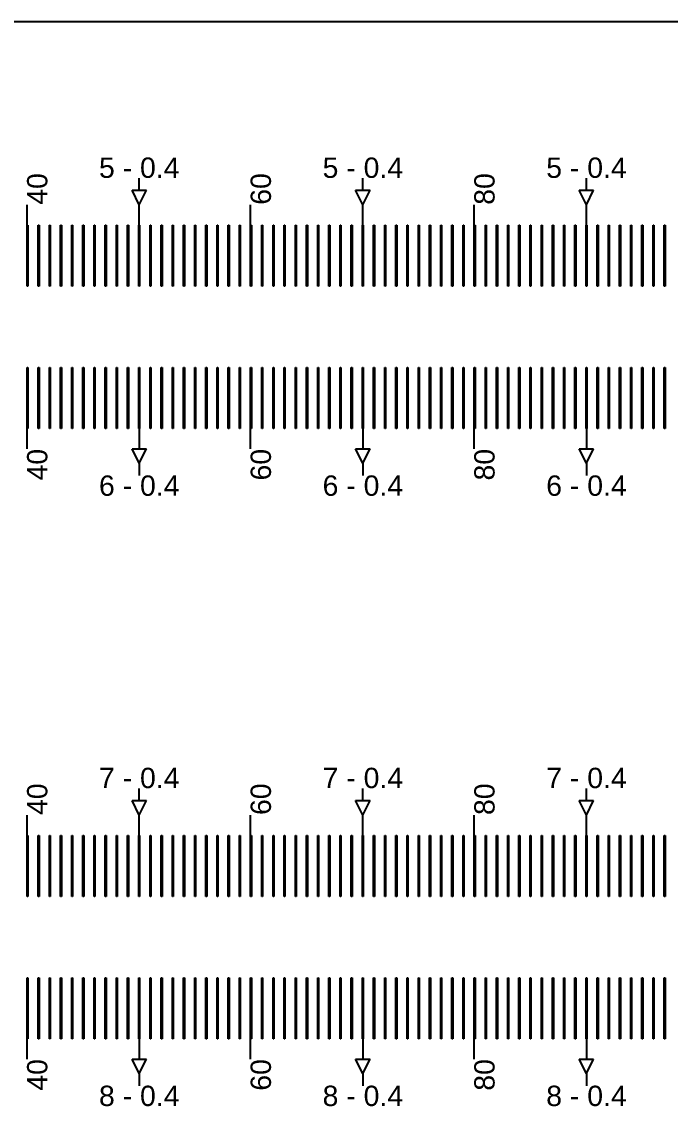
# Model space of a CAD drawing. Extents: x -119394 to 128420, y 74496 to 185496.
# Drawn here: x 38348 to 38667, y 156663 to 157196 of the extents above; entities that cross this region are included whole.
import ezdxf

# ---------------------------------------------------------------- set-up
doc = ezdxf.new("R2010")
doc.units = 13
doc.layers.add('CL - Label-1', color=120, linetype='Continuous')
doc.layers.add('CL - Label-2', color=132, linetype='Continuous')
doc.layers.add('CL - Sub-Micro', color=7, linetype='Continuous', true_color=0x47d1ff)
doc.styles.get("Standard").update_dxf_attribs({"font": 'arial.ttf'})

msp = doc.modelspace()

# ---------------------------------------------------------------- linework, layer by layer
for p, q in [((46680.29, 157195.86), (38030.29, 157195.86)), ((38405.49, 157112.94), (38405.49, 157118.94)), ((38515.49, 157112.94), (38515.49, 157118.94)), ((38625.49, 157112.94), (38625.49, 157118.94)), ((38350.29, 157095.86), (38350.29, 157105.86)), ((38405.49, 157095.86), (38405.49, 157105.86)), ((38460.29, 157095.86), (38460.29, 157105.86)), ((38515.49, 157095.86), (38515.49, 157105.86)), ((38570.29, 157095.86), (38570.29, 157105.86)), ((38625.49, 157095.86), (38625.49, 157105.86)), ((38350.29, 156985.86), (38350.29, 156995.86)), ((38405.49, 156995.86), (38405.49, 156985.86)), ((38460.29, 156985.86), (38460.29, 156995.86)), ((38515.49, 156995.86), (38515.49, 156985.86)), ((38570.29, 156985.86), (38570.29, 156995.86)), ((38625.49, 156995.86), (38625.49, 156985.86)), ((38405.49, 156978.79), (38405.49, 156972.79)), ((38515.49, 156978.79), (38515.49, 156972.79)), ((38625.49, 156978.79), (38625.49, 156972.79)), ((38405.49, 156812.94), (38405.49, 156818.94)), ((38515.49, 156812.94), (38515.49, 156818.94)), ((38625.49, 156812.94), (38625.49, 156818.94)), ((38350.29, 156795.86), (38350.29, 156805.86)), ((38405.49, 156795.86), (38405.49, 156805.86)), ((38460.29, 156795.86), (38460.29, 156805.86)), ((38515.49, 156795.86), (38515.49, 156805.86)), ((38570.29, 156795.86), (38570.29, 156805.86)), ((38625.49, 156795.86), (38625.49, 156805.86)), ((38350.29, 156685.86), (38350.29, 156695.86)), ((38405.49, 156695.86), (38405.49, 156685.86)), ((38460.29, 156685.86), (38460.29, 156695.86)), ((38515.49, 156695.86), (38515.49, 156685.86)), ((38570.29, 156685.86), (38570.29, 156695.86)), ((38625.49, 156695.86), (38625.49, 156685.86)), ((38405.49, 156678.79), (38405.49, 156672.79)), ((38515.49, 156678.79), (38515.49, 156672.79)), ((38625.49, 156678.79), (38625.49, 156672.79))]:
    msp.add_line(p, q)
at = {"layer": 'CL - Label-2'}
for p, q in [((38405.49, 157105.86), (38401.95, 157112.96)), ((38401.95, 157112.96), (38409.02, 157112.96)), ((38405.49, 157105.86), (38409.02, 157112.96)), ((38515.49, 157105.86), (38511.95, 157112.96)), ((38511.95, 157112.96), (38519.02, 157112.96)), ((38515.49, 157105.86), (38519.02, 157112.96)), ((38625.49, 157105.86), (38621.95, 157112.96)), ((38621.95, 157112.96), (38629.02, 157112.96)), ((38625.49, 157105.86), (38629.02, 157112.96)), ((38405.49, 156978.79), (38401.95, 156985.89)), ((38401.95, 156985.89), (38409.02, 156985.89)), ((38405.49, 156978.79), (38409.02, 156985.89)), ((38515.49, 156978.79), (38511.95, 156985.89)), ((38511.95, 156985.89), (38519.02, 156985.89)), ((38515.49, 156978.79), (38519.02, 156985.89)), ((38625.49, 156978.79), (38621.95, 156985.89)), ((38621.95, 156985.89), (38629.02, 156985.89)), ((38625.49, 156978.79), (38629.02, 156985.89)), ((38405.49, 156805.86), (38401.95, 156812.96)), ((38401.95, 156812.96), (38409.02, 156812.96)), ((38405.49, 156805.86), (38409.02, 156812.96)), ((38515.49, 156805.86), (38511.95, 156812.96)), ((38511.95, 156812.96), (38519.02, 156812.96)), ((38515.49, 156805.86), (38519.02, 156812.96)), ((38625.49, 156805.86), (38621.95, 156812.96)), ((38621.95, 156812.96), (38629.02, 156812.96)), ((38625.49, 156805.86), (38629.02, 156812.96)), ((38405.49, 156678.79), (38401.95, 156685.89)), ((38401.95, 156685.89), (38409.02, 156685.89)), ((38405.49, 156678.79), (38409.02, 156685.89)), ((38515.49, 156678.79), (38511.95, 156685.89)), ((38511.95, 156685.89), (38519.02, 156685.89)), ((38515.49, 156678.79), (38519.02, 156685.89)), ((38625.49, 156678.79), (38621.95, 156685.89)), ((38621.95, 156685.89), (38629.02, 156685.89)), ((38625.49, 156678.79), (38629.02, 156685.89))]:
    msp.add_line(p, q, dxfattribs=at)
at = {"layer": 'CL - Sub-Micro'}
for p, q in [((38350.29, 157095.86), (38350.69, 157095.86)), ((38350.29, 157065.86), (38350.29, 157095.86)), ((38350.69, 157095.86), (38350.69, 157065.86)), ((38355.79, 157095.86), (38356.19, 157095.86)), ((38355.79, 157065.86), (38355.79, 157095.86)), ((38356.19, 157095.86), (38356.19, 157065.86)), ((38361.29, 157095.86), (38361.69, 157095.86)), ((38361.29, 157065.86), (38361.29, 157095.86)), ((38361.69, 157095.86), (38361.69, 157065.86)), ((38366.79, 157095.86), (38367.19, 157095.86)), ((38366.79, 157065.86), (38366.79, 157095.86)), ((38367.19, 157095.86), (38367.19, 157065.86)), ((38372.29, 157095.86), (38372.69, 157095.86)), ((38372.29, 157065.86), (38372.29, 157095.86)), ((38372.69, 157095.86), (38372.69, 157065.86)), ((38377.79, 157095.86), (38378.19, 157095.86)), ((38377.79, 157065.86), (38377.79, 157095.86)), ((38378.19, 157095.86), (38378.19, 157065.86)), ((38383.29, 157095.86), (38383.69, 157095.86)), ((38383.29, 157065.86), (38383.29, 157095.86)), ((38383.69, 157095.86), (38383.69, 157065.86)), ((38388.79, 157095.86), (38389.19, 157095.86)), ((38388.79, 157065.86), (38388.79, 157095.86)), ((38389.19, 157095.86), (38389.19, 157065.86)), ((38394.29, 157095.86), (38394.69, 157095.86)), ((38394.29, 157065.86), (38394.29, 157095.86)), ((38394.69, 157095.86), (38394.69, 157065.86)), ((38399.79, 157095.86), (38400.19, 157095.86)), ((38399.79, 157065.86), (38399.79, 157095.86)), ((38400.19, 157095.86), (38400.19, 157065.86)), ((38405.29, 157095.86), (38405.69, 157095.86)), ((38405.29, 157065.86), (38405.29, 157095.86)), ((38405.69, 157095.86), (38405.69, 157065.86)), ((38410.79, 157095.86), (38411.19, 157095.86)), ((38410.79, 157065.86), (38410.79, 157095.86)), ((38411.19, 157095.86), (38411.19, 157065.86)), ((38416.29, 157095.86), (38416.69, 157095.86)), ((38416.29, 157065.86), (38416.29, 157095.86)), ((38416.69, 157095.86), (38416.69, 157065.86)), ((38421.79, 157095.86), (38422.19, 157095.86)), ((38421.79, 157065.86), (38421.79, 157095.86)), ((38422.19, 157095.86), (38422.19, 157065.86)), ((38427.29, 157095.86), (38427.69, 157095.86)), ((38427.29, 157065.86), (38427.29, 157095.86)), ((38427.69, 157095.86), (38427.69, 157065.86)), ((38432.79, 157095.86), (38433.19, 157095.86)), ((38432.79, 157065.86), (38432.79, 157095.86)), ((38433.19, 157095.86), (38433.19, 157065.86)), ((38438.29, 157095.86), (38438.69, 157095.86)), ((38438.29, 157065.86), (38438.29, 157095.86)), ((38438.69, 157095.86), (38438.69, 157065.86)), ((38443.79, 157095.86), (38444.19, 157095.86)), ((38443.79, 157065.86), (38443.79, 157095.86)), ((38444.19, 157095.86), (38444.19, 157065.86)), ((38449.29, 157095.86), (38449.69, 157095.86)), ((38449.29, 157065.86), (38449.29, 157095.86)), ((38449.69, 157095.86), (38449.69, 157065.86)), ((38454.79, 157095.86), (38455.19, 157095.86)), ((38454.79, 157065.86), (38454.79, 157095.86)), ((38455.19, 157095.86), (38455.19, 157065.86)), ((38460.29, 157095.86), (38460.69, 157095.86)), ((38460.29, 157065.86), (38460.29, 157095.86)), ((38460.69, 157095.86), (38460.69, 157065.86)), ((38465.79, 157095.86), (38466.19, 157095.86)), ((38465.79, 157065.86), (38465.79, 157095.86)), ((38466.19, 157095.86), (38466.19, 157065.86)), ((38471.29, 157095.86), (38471.69, 157095.86)), ((38471.29, 157065.86), (38471.29, 157095.86)), ((38471.69, 157095.86), (38471.69, 157065.86)), ((38476.79, 157095.86), (38477.19, 157095.86)), ((38476.79, 157065.86), (38476.79, 157095.86)), ((38477.19, 157095.86), (38477.19, 157065.86)), ((38482.29, 157095.86), (38482.69, 157095.86)), ((38482.29, 157065.86), (38482.29, 157095.86)), ((38482.69, 157095.86), (38482.69, 157065.86)), ((38487.79, 157095.86), (38488.19, 157095.86)), ((38487.79, 157065.86), (38487.79, 157095.86)), ((38488.19, 157095.86), (38488.19, 157065.86)), ((38493.29, 157095.86), (38493.69, 157095.86)), ((38493.29, 157065.86), (38493.29, 157095.86)), ((38493.69, 157095.86), (38493.69, 157065.86)), ((38498.79, 157095.86), (38499.19, 157095.86)), ((38498.79, 157065.86), (38498.79, 157095.86)), ((38499.19, 157095.86), (38499.19, 157065.86)), ((38504.29, 157095.86), (38504.69, 157095.86)), ((38504.29, 157065.86), (38504.29, 157095.86)), ((38504.69, 157095.86), (38504.69, 157065.86)), ((38509.79, 157095.86), (38510.19, 157095.86)), ((38509.79, 157065.86), (38509.79, 157095.86)), ((38510.19, 157095.86), (38510.19, 157065.86)), ((38515.29, 157095.86), (38515.69, 157095.86)), ((38515.29, 157065.86), (38515.29, 157095.86)), ((38515.69, 157095.86), (38515.69, 157065.86)), ((38520.79, 157095.86), (38521.19, 157095.86)), ((38520.79, 157065.86), (38520.79, 157095.86)), ((38521.19, 157095.86), (38521.19, 157065.86)), ((38526.29, 157095.86), (38526.69, 157095.86)), ((38526.29, 157065.86), (38526.29, 157095.86)), ((38526.69, 157095.86), (38526.69, 157065.86)), ((38531.79, 157095.86), (38532.19, 157095.86)), ((38531.79, 157065.86), (38531.79, 157095.86)), ((38532.19, 157095.86), (38532.19, 157065.86)), ((38537.29, 157095.86), (38537.69, 157095.86)), ((38537.29, 157065.86), (38537.29, 157095.86)), ((38537.69, 157095.86), (38537.69, 157065.86)), ((38542.79, 157095.86), (38543.19, 157095.86)), ((38542.79, 157065.86), (38542.79, 157095.86)), ((38543.19, 157095.86), (38543.19, 157065.86)), ((38548.29, 157095.86), (38548.69, 157095.86)), ((38548.29, 157065.86), (38548.29, 157095.86)), ((38548.69, 157095.86), (38548.69, 157065.86)), ((38553.79, 157095.86), (38554.19, 157095.86)), ((38553.79, 157065.86), (38553.79, 157095.86)), ((38554.19, 157095.86), (38554.19, 157065.86)), ((38559.29, 157095.86), (38559.69, 157095.86)), ((38559.29, 157065.86), (38559.29, 157095.86)), ((38559.69, 157095.86), (38559.69, 157065.86)), ((38564.79, 157095.86), (38565.19, 157095.86)), ((38564.79, 157065.86), (38564.79, 157095.86)), ((38565.19, 157095.86), (38565.19, 157065.86)), ((38570.29, 157095.86), (38570.69, 157095.86)), ((38570.29, 157065.86), (38570.29, 157095.86)), ((38570.69, 157095.86), (38570.69, 157065.86)), ((38575.79, 157095.86), (38576.19, 157095.86)), ((38575.79, 157065.86), (38575.79, 157095.86)), ((38576.19, 157095.86), (38576.19, 157065.86)), ((38581.29, 157095.86), (38581.69, 157095.86)), ((38581.29, 157065.86), (38581.29, 157095.86)), ((38581.69, 157095.86), (38581.69, 157065.86)), ((38586.79, 157095.86), (38587.19, 157095.86)), ((38586.79, 157065.86), (38586.79, 157095.86)), ((38587.19, 157095.86), (38587.19, 157065.86)), ((38592.29, 157095.86), (38592.69, 157095.86)), ((38592.29, 157065.86), (38592.29, 157095.86)), ((38592.69, 157095.86), (38592.69, 157065.86)), ((38597.79, 157095.86), (38598.19, 157095.86)), ((38597.79, 157065.86), (38597.79, 157095.86)), ((38598.19, 157095.86), (38598.19, 157065.86)), ((38603.29, 157095.86), (38603.69, 157095.86)), ((38603.29, 157065.86), (38603.29, 157095.86)), ((38603.69, 157095.86), (38603.69, 157065.86)), ((38608.79, 157095.86), (38609.19, 157095.86)), ((38608.79, 157065.86), (38608.79, 157095.86)), ((38609.19, 157095.86), (38609.19, 157065.86)), ((38614.29, 157095.86), (38614.69, 157095.86)), ((38614.29, 157065.86), (38614.29, 157095.86)), ((38614.69, 157095.86), (38614.69, 157065.86)), ((38619.79, 157095.86), (38620.19, 157095.86)), ((38619.79, 157065.86), (38619.79, 157095.86)), ((38620.19, 157095.86), (38620.19, 157065.86)), ((38625.29, 157095.86), (38625.69, 157095.86)), ((38625.29, 157065.86), (38625.29, 157095.86)), ((38625.69, 157095.86), (38625.69, 157065.86)), ((38630.79, 157095.86), (38631.19, 157095.86)), ((38630.79, 157065.86), (38630.79, 157095.86)), ((38631.19, 157095.86), (38631.19, 157065.86)), ((38636.29, 157095.86), (38636.69, 157095.86)), ((38636.29, 157065.86), (38636.29, 157095.86)), ((38636.69, 157095.86), (38636.69, 157065.86)), ((38641.79, 157095.86), (38642.19, 157095.86)), ((38641.79, 157065.86), (38641.79, 157095.86)), ((38642.19, 157095.86), (38642.19, 157065.86)), ((38647.29, 157095.86), (38647.69, 157095.86)), ((38647.29, 157065.86), (38647.29, 157095.86)), ((38647.69, 157095.86), (38647.69, 157065.86)), ((38652.79, 157095.86), (38653.19, 157095.86)), ((38652.79, 157065.86), (38652.79, 157095.86)), ((38653.19, 157095.86), (38653.19, 157065.86)), ((38658.29, 157095.86), (38658.69, 157095.86)), ((38658.29, 157065.86), (38658.29, 157095.86)), ((38658.69, 157095.86), (38658.69, 157065.86)), ((38663.79, 157095.86), (38664.19, 157095.86)), ((38663.79, 157065.86), (38663.79, 157095.86)), ((38664.19, 157095.86), (38664.19, 157065.86)), ((38350.69, 157065.86), (38350.29, 157065.86)), ((38356.19, 157065.86), (38355.79, 157065.86)), ((38361.69, 157065.86), (38361.29, 157065.86)), ((38367.19, 157065.86), (38366.79, 157065.86)), ((38372.69, 157065.86), (38372.29, 157065.86)), ((38378.19, 157065.86), (38377.79, 157065.86)), ((38383.69, 157065.86), (38383.29, 157065.86)), ((38389.19, 157065.86), (38388.79, 157065.86)), ((38394.69, 157065.86), (38394.29, 157065.86)), ((38400.19, 157065.86), (38399.79, 157065.86)), ((38405.69, 157065.86), (38405.29, 157065.86)), ((38411.19, 157065.86), (38410.79, 157065.86)), ((38416.69, 157065.86), (38416.29, 157065.86)), ((38422.19, 157065.86), (38421.79, 157065.86)), ((38427.69, 157065.86), (38427.29, 157065.86)), ((38433.19, 157065.86), (38432.79, 157065.86)), ((38438.69, 157065.86), (38438.29, 157065.86)), ((38444.19, 157065.86), (38443.79, 157065.86)), ((38449.69, 157065.86), (38449.29, 157065.86)), ((38455.19, 157065.86), (38454.79, 157065.86)), ((38460.69, 157065.86), (38460.29, 157065.86)), ((38466.19, 157065.86), (38465.79, 157065.86)), ((38471.69, 157065.86), (38471.29, 157065.86)), ((38477.19, 157065.86), (38476.79, 157065.86)), ((38482.69, 157065.86), (38482.29, 157065.86)), ((38488.19, 157065.86), (38487.79, 157065.86)), ((38493.69, 157065.86), (38493.29, 157065.86)), ((38499.19, 157065.86), (38498.79, 157065.86)), ((38504.69, 157065.86), (38504.29, 157065.86)), ((38510.19, 157065.86), (38509.79, 157065.86)), ((38515.69, 157065.86), (38515.29, 157065.86)), ((38521.19, 157065.86), (38520.79, 157065.86)), ((38526.69, 157065.86), (38526.29, 157065.86)), ((38532.19, 157065.86), (38531.79, 157065.86)), ((38537.69, 157065.86), (38537.29, 157065.86)), ((38543.19, 157065.86), (38542.79, 157065.86)), ((38548.69, 157065.86), (38548.29, 157065.86)), ((38554.19, 157065.86), (38553.79, 157065.86)), ((38559.69, 157065.86), (38559.29, 157065.86)), ((38565.19, 157065.86), (38564.79, 157065.86)), ((38570.69, 157065.86), (38570.29, 157065.86)), ((38576.19, 157065.86), (38575.79, 157065.86)), ((38581.69, 157065.86), (38581.29, 157065.86)), ((38587.19, 157065.86), (38586.79, 157065.86)), ((38592.69, 157065.86), (38592.29, 157065.86)), ((38598.19, 157065.86), (38597.79, 157065.86)), ((38603.69, 157065.86), (38603.29, 157065.86)), ((38609.19, 157065.86), (38608.79, 157065.86)), ((38614.69, 157065.86), (38614.29, 157065.86)), ((38620.19, 157065.86), (38619.79, 157065.86)), ((38625.69, 157065.86), (38625.29, 157065.86)), ((38631.19, 157065.86), (38630.79, 157065.86)), ((38636.69, 157065.86), (38636.29, 157065.86)), ((38642.19, 157065.86), (38641.79, 157065.86)), ((38647.69, 157065.86), (38647.29, 157065.86)), ((38653.19, 157065.86), (38652.79, 157065.86)), ((38658.69, 157065.86), (38658.29, 157065.86)), ((38664.19, 157065.86), (38663.79, 157065.86)), ((38350.29, 157025.86), (38350.69, 157025.86)), ((38350.29, 156995.86), (38350.29, 157025.86)), ((38350.69, 157025.86), (38350.69, 156995.86)), ((38355.79, 157025.86), (38356.19, 157025.86)), ((38355.79, 156995.86), (38355.79, 157025.86)), ((38356.19, 157025.86), (38356.19, 156995.86)), ((38361.29, 157025.86), (38361.69, 157025.86)), ((38361.29, 156995.86), (38361.29, 157025.86)), ((38361.69, 157025.86), (38361.69, 156995.86)), ((38366.79, 157025.86), (38367.19, 157025.86)), ((38366.79, 156995.86), (38366.79, 157025.86)), ((38367.19, 157025.86), (38367.19, 156995.86)), ((38372.29, 157025.86), (38372.69, 157025.86)), ((38372.29, 156995.86), (38372.29, 157025.86)), ((38372.69, 157025.86), (38372.69, 156995.86)), ((38377.79, 157025.86), (38378.19, 157025.86)), ((38377.79, 156995.86), (38377.79, 157025.86)), ((38378.19, 157025.86), (38378.19, 156995.86)), ((38383.29, 157025.86), (38383.69, 157025.86)), ((38383.29, 156995.86), (38383.29, 157025.86)), ((38383.69, 157025.86), (38383.69, 156995.86)), ((38388.79, 157025.86), (38389.19, 157025.86)), ((38388.79, 156995.86), (38388.79, 157025.86)), ((38389.19, 157025.86), (38389.19, 156995.86)), ((38394.29, 157025.86), (38394.69, 157025.86)), ((38394.29, 156995.86), (38394.29, 157025.86)), ((38394.69, 157025.86), (38394.69, 156995.86)), ((38399.79, 157025.86), (38400.19, 157025.86)), ((38399.79, 156995.86), (38399.79, 157025.86)), ((38400.19, 157025.86), (38400.19, 156995.86)), ((38405.29, 157025.86), (38405.69, 157025.86)), ((38405.29, 156995.86), (38405.29, 157025.86)), ((38405.69, 157025.86), (38405.69, 156995.86)), ((38410.79, 157025.86), (38411.19, 157025.86)), ((38410.79, 156995.86), (38410.79, 157025.86)), ((38411.19, 157025.86), (38411.19, 156995.86)), ((38416.29, 157025.86), (38416.69, 157025.86)), ((38416.29, 156995.86), (38416.29, 157025.86)), ((38416.69, 157025.86), (38416.69, 156995.86)), ((38421.79, 157025.86), (38422.19, 157025.86)), ((38421.79, 156995.86), (38421.79, 157025.86)), ((38422.19, 157025.86), (38422.19, 156995.86)), ((38427.29, 157025.86), (38427.69, 157025.86)), ((38427.29, 156995.86), (38427.29, 157025.86)), ((38427.69, 157025.86), (38427.69, 156995.86)), ((38432.79, 157025.86), (38433.19, 157025.86)), ((38432.79, 156995.86), (38432.79, 157025.86)), ((38433.19, 157025.86), (38433.19, 156995.86)), ((38438.29, 157025.86), (38438.69, 157025.86)), ((38438.29, 156995.86), (38438.29, 157025.86)), ((38438.69, 157025.86), (38438.69, 156995.86)), ((38443.79, 157025.86), (38444.19, 157025.86)), ((38443.79, 156995.86), (38443.79, 157025.86)), ((38444.19, 157025.86), (38444.19, 156995.86)), ((38449.29, 157025.86), (38449.69, 157025.86)), ((38449.29, 156995.86), (38449.29, 157025.86)), ((38449.69, 157025.86), (38449.69, 156995.86)), ((38454.79, 157025.86), (38455.19, 157025.86)), ((38454.79, 156995.86), (38454.79, 157025.86)), ((38455.19, 157025.86), (38455.19, 156995.86)), ((38460.29, 157025.86), (38460.69, 157025.86)), ((38460.29, 156995.86), (38460.29, 157025.86)), ((38460.69, 157025.86), (38460.69, 156995.86)), ((38465.79, 157025.86), (38466.19, 157025.86)), ((38465.79, 156995.86), (38465.79, 157025.86)), ((38466.19, 157025.86), (38466.19, 156995.86)), ((38471.29, 157025.86), (38471.69, 157025.86)), ((38471.29, 156995.86), (38471.29, 157025.86)), ((38471.69, 157025.86), (38471.69, 156995.86)), ((38476.79, 157025.86), (38477.19, 157025.86)), ((38476.79, 156995.86), (38476.79, 157025.86)), ((38477.19, 157025.86), (38477.19, 156995.86)), ((38482.29, 157025.86), (38482.69, 157025.86)), ((38482.29, 156995.86), (38482.29, 157025.86)), ((38482.69, 157025.86), (38482.69, 156995.86)), ((38487.79, 157025.86), (38488.19, 157025.86)), ((38487.79, 156995.86), (38487.79, 157025.86)), ((38488.19, 157025.86), (38488.19, 156995.86)), ((38493.29, 157025.86), (38493.69, 157025.86)), ((38493.29, 156995.86), (38493.29, 157025.86)), ((38493.69, 157025.86), (38493.69, 156995.86)), ((38498.79, 157025.86), (38499.19, 157025.86)), ((38498.79, 156995.86), (38498.79, 157025.86)), ((38499.19, 157025.86), (38499.19, 156995.86)), ((38504.29, 157025.86), (38504.69, 157025.86)), ((38504.29, 156995.86), (38504.29, 157025.86)), ((38504.69, 157025.86), (38504.69, 156995.86)), ((38509.79, 157025.86), (38510.19, 157025.86)), ((38509.79, 156995.86), (38509.79, 157025.86)), ((38510.19, 157025.86), (38510.19, 156995.86)), ((38515.29, 157025.86), (38515.69, 157025.86)), ((38515.29, 156995.86), (38515.29, 157025.86)), ((38515.69, 157025.86), (38515.69, 156995.86)), ((38520.79, 157025.86), (38521.19, 157025.86)), ((38520.79, 156995.86), (38520.79, 157025.86)), ((38521.19, 157025.86), (38521.19, 156995.86)), ((38526.29, 157025.86), (38526.69, 157025.86)), ((38526.29, 156995.86), (38526.29, 157025.86)), ((38526.69, 157025.86), (38526.69, 156995.86)), ((38531.79, 157025.86), (38532.19, 157025.86)), ((38531.79, 156995.86), (38531.79, 157025.86)), ((38532.19, 157025.86), (38532.19, 156995.86)), ((38537.29, 157025.86), (38537.69, 157025.86)), ((38537.29, 156995.86), (38537.29, 157025.86)), ((38537.69, 157025.86), (38537.69, 156995.86)), ((38542.79, 157025.86), (38543.19, 157025.86)), ((38542.79, 156995.86), (38542.79, 157025.86)), ((38543.19, 157025.86), (38543.19, 156995.86)), ((38548.29, 157025.86), (38548.69, 157025.86)), ((38548.29, 156995.86), (38548.29, 157025.86)), ((38548.69, 157025.86), (38548.69, 156995.86)), ((38553.79, 157025.86), (38554.19, 157025.86)), ((38553.79, 156995.86), (38553.79, 157025.86)), ((38554.19, 157025.86), (38554.19, 156995.86)), ((38559.29, 157025.86), (38559.69, 157025.86)), ((38559.29, 156995.86), (38559.29, 157025.86)), ((38559.69, 157025.86), (38559.69, 156995.86)), ((38564.79, 157025.86), (38565.19, 157025.86)), ((38564.79, 156995.86), (38564.79, 157025.86)), ((38565.19, 157025.86), (38565.19, 156995.86)), ((38570.29, 157025.86), (38570.69, 157025.86)), ((38570.29, 156995.86), (38570.29, 157025.86)), ((38570.69, 157025.86), (38570.69, 156995.86)), ((38575.79, 157025.86), (38576.19, 157025.86)), ((38575.79, 156995.86), (38575.79, 157025.86)), ((38576.19, 157025.86), (38576.19, 156995.86)), ((38581.29, 157025.86), (38581.69, 157025.86)), ((38581.29, 156995.86), (38581.29, 157025.86)), ((38581.69, 157025.86), (38581.69, 156995.86)), ((38586.79, 157025.86), (38587.19, 157025.86)), ((38586.79, 156995.86), (38586.79, 157025.86)), ((38587.19, 157025.86), (38587.19, 156995.86)), ((38592.29, 157025.86), (38592.69, 157025.86)), ((38592.29, 156995.86), (38592.29, 157025.86)), ((38592.69, 157025.86), (38592.69, 156995.86)), ((38597.79, 157025.86), (38598.19, 157025.86)), ((38597.79, 156995.86), (38597.79, 157025.86)), ((38598.19, 157025.86), (38598.19, 156995.86)), ((38603.29, 157025.86), (38603.69, 157025.86)), ((38603.29, 156995.86), (38603.29, 157025.86)), ((38603.69, 157025.86), (38603.69, 156995.86)), ((38608.79, 157025.86), (38609.19, 157025.86)), ((38608.79, 156995.86), (38608.79, 157025.86)), ((38609.19, 157025.86), (38609.19, 156995.86)), ((38614.29, 157025.86), (38614.69, 157025.86)), ((38614.29, 156995.86), (38614.29, 157025.86)), ((38614.69, 157025.86), (38614.69, 156995.86)), ((38619.79, 157025.86), (38620.19, 157025.86)), ((38619.79, 156995.86), (38619.79, 157025.86)), ((38620.19, 157025.86), (38620.19, 156995.86)), ((38625.29, 157025.86), (38625.69, 157025.86)), ((38625.29, 156995.86), (38625.29, 157025.86)), ((38625.69, 157025.86), (38625.69, 156995.86)), ((38630.79, 157025.86), (38631.19, 157025.86)), ((38630.79, 156995.86), (38630.79, 157025.86)), ((38631.19, 157025.86), (38631.19, 156995.86)), ((38636.29, 157025.86), (38636.69, 157025.86)), ((38636.29, 156995.86), (38636.29, 157025.86)), ((38636.69, 157025.86), (38636.69, 156995.86)), ((38641.79, 157025.86), (38642.19, 157025.86)), ((38641.79, 156995.86), (38641.79, 157025.86)), ((38642.19, 157025.86), (38642.19, 156995.86)), ((38647.29, 157025.86), (38647.69, 157025.86)), ((38647.29, 156995.86), (38647.29, 157025.86)), ((38647.69, 157025.86), (38647.69, 156995.86)), ((38652.79, 157025.86), (38653.19, 157025.86)), ((38652.79, 156995.86), (38652.79, 157025.86)), ((38653.19, 157025.86), (38653.19, 156995.86)), ((38658.29, 157025.86), (38658.69, 157025.86)), ((38658.29, 156995.86), (38658.29, 157025.86)), ((38658.69, 157025.86), (38658.69, 156995.86)), ((38663.79, 157025.86), (38664.19, 157025.86)), ((38663.79, 156995.86), (38663.79, 157025.86)), ((38664.19, 157025.86), (38664.19, 156995.86)), ((38350.69, 156995.86), (38350.29, 156995.86)), ((38356.19, 156995.86), (38355.79, 156995.86)), ((38361.69, 156995.86), (38361.29, 156995.86)), ((38367.19, 156995.86), (38366.79, 156995.86)), ((38372.69, 156995.86), (38372.29, 156995.86)), ((38378.19, 156995.86), (38377.79, 156995.86)), ((38383.69, 156995.86), (38383.29, 156995.86)), ((38389.19, 156995.86), (38388.79, 156995.86)), ((38394.69, 156995.86), (38394.29, 156995.86)), ((38400.19, 156995.86), (38399.79, 156995.86)), ((38405.69, 156995.86), (38405.29, 156995.86)), ((38411.19, 156995.86), (38410.79, 156995.86)), ((38416.69, 156995.86), (38416.29, 156995.86)), ((38422.19, 156995.86), (38421.79, 156995.86)), ((38427.69, 156995.86), (38427.29, 156995.86)), ((38433.19, 156995.86), (38432.79, 156995.86)), ((38438.69, 156995.86), (38438.29, 156995.86)), ((38444.19, 156995.86), (38443.79, 156995.86)), ((38449.69, 156995.86), (38449.29, 156995.86)), ((38455.19, 156995.86), (38454.79, 156995.86)), ((38460.69, 156995.86), (38460.29, 156995.86)), ((38466.19, 156995.86), (38465.79, 156995.86)), ((38471.69, 156995.86), (38471.29, 156995.86)), ((38477.19, 156995.86), (38476.79, 156995.86)), ((38482.69, 156995.86), (38482.29, 156995.86)), ((38488.19, 156995.86), (38487.79, 156995.86)), ((38493.69, 156995.86), (38493.29, 156995.86)), ((38499.19, 156995.86), (38498.79, 156995.86)), ((38504.69, 156995.86), (38504.29, 156995.86)), ((38510.19, 156995.86), (38509.79, 156995.86)), ((38515.69, 156995.86), (38515.29, 156995.86)), ((38521.19, 156995.86), (38520.79, 156995.86)), ((38526.69, 156995.86), (38526.29, 156995.86)), ((38532.19, 156995.86), (38531.79, 156995.86)), ((38537.69, 156995.86), (38537.29, 156995.86)), ((38543.19, 156995.86), (38542.79, 156995.86)), ((38548.69, 156995.86), (38548.29, 156995.86)), ((38554.19, 156995.86), (38553.79, 156995.86)), ((38559.69, 156995.86), (38559.29, 156995.86)), ((38565.19, 156995.86), (38564.79, 156995.86)), ((38570.69, 156995.86), (38570.29, 156995.86)), ((38576.19, 156995.86), (38575.79, 156995.86)), ((38581.69, 156995.86), (38581.29, 156995.86)), ((38587.19, 156995.86), (38586.79, 156995.86)), ((38592.69, 156995.86), (38592.29, 156995.86)), ((38598.19, 156995.86), (38597.79, 156995.86)), ((38603.69, 156995.86), (38603.29, 156995.86)), ((38609.19, 156995.86), (38608.79, 156995.86)), ((38614.69, 156995.86), (38614.29, 156995.86)), ((38620.19, 156995.86), (38619.79, 156995.86)), ((38625.69, 156995.86), (38625.29, 156995.86)), ((38631.19, 156995.86), (38630.79, 156995.86)), ((38636.69, 156995.86), (38636.29, 156995.86)), ((38642.19, 156995.86), (38641.79, 156995.86)), ((38647.69, 156995.86), (38647.29, 156995.86)), ((38653.19, 156995.86), (38652.79, 156995.86)), ((38658.69, 156995.86), (38658.29, 156995.86)), ((38664.19, 156995.86), (38663.79, 156995.86)), ((38350.29, 156795.86), (38350.69, 156795.86)), ((38350.29, 156765.86), (38350.29, 156795.86)), ((38350.69, 156795.86), (38350.69, 156765.86)), ((38355.79, 156795.86), (38356.19, 156795.86)), ((38355.79, 156765.86), (38355.79, 156795.86)), ((38356.19, 156795.86), (38356.19, 156765.86)), ((38361.29, 156795.86), (38361.69, 156795.86)), ((38361.29, 156765.86), (38361.29, 156795.86)), ((38361.69, 156795.86), (38361.69, 156765.86)), ((38366.79, 156795.86), (38367.19, 156795.86)), ((38366.79, 156765.86), (38366.79, 156795.86)), ((38367.19, 156795.86), (38367.19, 156765.86)), ((38372.29, 156795.86), (38372.69, 156795.86)), ((38372.29, 156765.86), (38372.29, 156795.86)), ((38372.69, 156795.86), (38372.69, 156765.86)), ((38377.79, 156795.86), (38378.19, 156795.86)), ((38377.79, 156765.86), (38377.79, 156795.86)), ((38378.19, 156795.86), (38378.19, 156765.86)), ((38383.29, 156795.86), (38383.69, 156795.86)), ((38383.29, 156765.86), (38383.29, 156795.86)), ((38383.69, 156795.86), (38383.69, 156765.86)), ((38388.79, 156795.86), (38389.19, 156795.86)), ((38388.79, 156765.86), (38388.79, 156795.86)), ((38389.19, 156795.86), (38389.19, 156765.86)), ((38394.29, 156795.86), (38394.69, 156795.86)), ((38394.29, 156765.86), (38394.29, 156795.86)), ((38394.69, 156795.86), (38394.69, 156765.86)), ((38399.79, 156795.86), (38400.19, 156795.86)), ((38399.79, 156765.86), (38399.79, 156795.86)), ((38400.19, 156795.86), (38400.19, 156765.86)), ((38405.29, 156795.86), (38405.69, 156795.86)), ((38405.29, 156765.86), (38405.29, 156795.86)), ((38405.69, 156795.86), (38405.69, 156765.86)), ((38410.79, 156795.86), (38411.19, 156795.86)), ((38410.79, 156765.86), (38410.79, 156795.86)), ((38411.19, 156795.86), (38411.19, 156765.86)), ((38416.29, 156795.86), (38416.69, 156795.86)), ((38416.29, 156765.86), (38416.29, 156795.86)), ((38416.69, 156795.86), (38416.69, 156765.86)), ((38421.79, 156795.86), (38422.19, 156795.86)), ((38421.79, 156765.86), (38421.79, 156795.86)), ((38422.19, 156795.86), (38422.19, 156765.86)), ((38427.29, 156795.86), (38427.69, 156795.86)), ((38427.29, 156765.86), (38427.29, 156795.86)), ((38427.69, 156795.86), (38427.69, 156765.86)), ((38432.79, 156795.86), (38433.19, 156795.86)), ((38432.79, 156765.86), (38432.79, 156795.86)), ((38433.19, 156795.86), (38433.19, 156765.86)), ((38438.29, 156795.86), (38438.69, 156795.86)), ((38438.29, 156765.86), (38438.29, 156795.86)), ((38438.69, 156795.86), (38438.69, 156765.86)), ((38443.79, 156795.86), (38444.19, 156795.86)), ((38443.79, 156765.86), (38443.79, 156795.86)), ((38444.19, 156795.86), (38444.19, 156765.86)), ((38449.29, 156795.86), (38449.69, 156795.86)), ((38449.29, 156765.86), (38449.29, 156795.86)), ((38449.69, 156795.86), (38449.69, 156765.86)), ((38454.79, 156795.86), (38455.19, 156795.86)), ((38454.79, 156765.86), (38454.79, 156795.86)), ((38455.19, 156795.86), (38455.19, 156765.86)), ((38460.29, 156795.86), (38460.69, 156795.86)), ((38460.29, 156765.86), (38460.29, 156795.86)), ((38460.69, 156795.86), (38460.69, 156765.86)), ((38465.79, 156795.86), (38466.19, 156795.86)), ((38465.79, 156765.86), (38465.79, 156795.86)), ((38466.19, 156795.86), (38466.19, 156765.86)), ((38471.29, 156795.86), (38471.69, 156795.86)), ((38471.29, 156765.86), (38471.29, 156795.86)), ((38471.69, 156795.86), (38471.69, 156765.86)), ((38476.79, 156795.86), (38477.19, 156795.86)), ((38476.79, 156765.86), (38476.79, 156795.86)), ((38477.19, 156795.86), (38477.19, 156765.86)), ((38482.29, 156795.86), (38482.69, 156795.86)), ((38482.29, 156765.86), (38482.29, 156795.86)), ((38482.69, 156795.86), (38482.69, 156765.86)), ((38487.79, 156795.86), (38488.19, 156795.86)), ((38487.79, 156765.86), (38487.79, 156795.86)), ((38488.19, 156795.86), (38488.19, 156765.86)), ((38493.29, 156795.86), (38493.69, 156795.86)), ((38493.29, 156765.86), (38493.29, 156795.86)), ((38493.69, 156795.86), (38493.69, 156765.86)), ((38498.79, 156795.86), (38499.19, 156795.86)), ((38498.79, 156765.86), (38498.79, 156795.86)), ((38499.19, 156795.86), (38499.19, 156765.86)), ((38504.29, 156795.86), (38504.69, 156795.86)), ((38504.29, 156765.86), (38504.29, 156795.86)), ((38504.69, 156795.86), (38504.69, 156765.86)), ((38509.79, 156795.86), (38510.19, 156795.86)), ((38509.79, 156765.86), (38509.79, 156795.86)), ((38510.19, 156795.86), (38510.19, 156765.86)), ((38515.29, 156795.86), (38515.69, 156795.86)), ((38515.29, 156765.86), (38515.29, 156795.86)), ((38515.69, 156795.86), (38515.69, 156765.86)), ((38520.79, 156795.86), (38521.19, 156795.86)), ((38520.79, 156765.86), (38520.79, 156795.86)), ((38521.19, 156795.86), (38521.19, 156765.86)), ((38526.29, 156795.86), (38526.69, 156795.86)), ((38526.29, 156765.86), (38526.29, 156795.86)), ((38526.69, 156795.86), (38526.69, 156765.86)), ((38531.79, 156795.86), (38532.19, 156795.86)), ((38531.79, 156765.86), (38531.79, 156795.86)), ((38532.19, 156795.86), (38532.19, 156765.86)), ((38537.29, 156795.86), (38537.69, 156795.86)), ((38537.29, 156765.86), (38537.29, 156795.86)), ((38537.69, 156795.86), (38537.69, 156765.86)), ((38542.79, 156795.86), (38543.19, 156795.86)), ((38542.79, 156765.86), (38542.79, 156795.86)), ((38543.19, 156795.86), (38543.19, 156765.86)), ((38548.29, 156795.86), (38548.69, 156795.86)), ((38548.29, 156765.86), (38548.29, 156795.86)), ((38548.69, 156795.86), (38548.69, 156765.86)), ((38553.79, 156795.86), (38554.19, 156795.86)), ((38553.79, 156765.86), (38553.79, 156795.86)), ((38554.19, 156795.86), (38554.19, 156765.86)), ((38559.29, 156795.86), (38559.69, 156795.86)), ((38559.29, 156765.86), (38559.29, 156795.86)), ((38559.69, 156795.86), (38559.69, 156765.86)), ((38564.79, 156795.86), (38565.19, 156795.86)), ((38564.79, 156765.86), (38564.79, 156795.86)), ((38565.19, 156795.86), (38565.19, 156765.86)), ((38570.29, 156795.86), (38570.69, 156795.86)), ((38570.29, 156765.86), (38570.29, 156795.86)), ((38570.69, 156795.86), (38570.69, 156765.86)), ((38575.79, 156795.86), (38576.19, 156795.86)), ((38575.79, 156765.86), (38575.79, 156795.86)), ((38576.19, 156795.86), (38576.19, 156765.86)), ((38581.29, 156795.86), (38581.69, 156795.86)), ((38581.29, 156765.86), (38581.29, 156795.86)), ((38581.69, 156795.86), (38581.69, 156765.86)), ((38586.79, 156795.86), (38587.19, 156795.86)), ((38586.79, 156765.86), (38586.79, 156795.86)), ((38587.19, 156795.86), (38587.19, 156765.86)), ((38592.29, 156795.86), (38592.69, 156795.86)), ((38592.29, 156765.86), (38592.29, 156795.86)), ((38592.69, 156795.86), (38592.69, 156765.86)), ((38597.79, 156795.86), (38598.19, 156795.86)), ((38597.79, 156765.86), (38597.79, 156795.86)), ((38598.19, 156795.86), (38598.19, 156765.86)), ((38603.29, 156795.86), (38603.69, 156795.86)), ((38603.29, 156765.86), (38603.29, 156795.86)), ((38603.69, 156795.86), (38603.69, 156765.86)), ((38608.79, 156795.86), (38609.19, 156795.86)), ((38608.79, 156765.86), (38608.79, 156795.86)), ((38609.19, 156795.86), (38609.19, 156765.86)), ((38614.29, 156795.86), (38614.69, 156795.86)), ((38614.29, 156765.86), (38614.29, 156795.86)), ((38614.69, 156795.86), (38614.69, 156765.86)), ((38619.79, 156795.86), (38620.19, 156795.86)), ((38619.79, 156765.86), (38619.79, 156795.86)), ((38620.19, 156795.86), (38620.19, 156765.86)), ((38625.29, 156795.86), (38625.69, 156795.86)), ((38625.29, 156765.86), (38625.29, 156795.86)), ((38625.69, 156795.86), (38625.69, 156765.86)), ((38630.79, 156795.86), (38631.19, 156795.86)), ((38630.79, 156765.86), (38630.79, 156795.86)), ((38631.19, 156795.86), (38631.19, 156765.86)), ((38636.29, 156795.86), (38636.69, 156795.86)), ((38636.29, 156765.86), (38636.29, 156795.86)), ((38636.69, 156795.86), (38636.69, 156765.86)), ((38641.79, 156795.86), (38642.19, 156795.86)), ((38641.79, 156765.86), (38641.79, 156795.86)), ((38642.19, 156795.86), (38642.19, 156765.86)), ((38647.29, 156795.86), (38647.69, 156795.86)), ((38647.29, 156765.86), (38647.29, 156795.86)), ((38647.69, 156795.86), (38647.69, 156765.86)), ((38652.79, 156795.86), (38653.19, 156795.86)), ((38652.79, 156765.86), (38652.79, 156795.86)), ((38653.19, 156795.86), (38653.19, 156765.86)), ((38658.29, 156795.86), (38658.69, 156795.86)), ((38658.29, 156765.86), (38658.29, 156795.86)), ((38658.69, 156795.86), (38658.69, 156765.86)), ((38663.79, 156795.86), (38664.19, 156795.86)), ((38663.79, 156765.86), (38663.79, 156795.86)), ((38664.19, 156795.86), (38664.19, 156765.86)), ((38350.69, 156765.86), (38350.29, 156765.86)), ((38356.19, 156765.86), (38355.79, 156765.86)), ((38361.69, 156765.86), (38361.29, 156765.86)), ((38367.19, 156765.86), (38366.79, 156765.86)), ((38372.69, 156765.86), (38372.29, 156765.86)), ((38378.19, 156765.86), (38377.79, 156765.86)), ((38383.69, 156765.86), (38383.29, 156765.86)), ((38389.19, 156765.86), (38388.79, 156765.86)), ((38394.69, 156765.86), (38394.29, 156765.86)), ((38400.19, 156765.86), (38399.79, 156765.86)), ((38405.69, 156765.86), (38405.29, 156765.86)), ((38411.19, 156765.86), (38410.79, 156765.86)), ((38416.69, 156765.86), (38416.29, 156765.86)), ((38422.19, 156765.86), (38421.79, 156765.86)), ((38427.69, 156765.86), (38427.29, 156765.86)), ((38433.19, 156765.86), (38432.79, 156765.86)), ((38438.69, 156765.86), (38438.29, 156765.86)), ((38444.19, 156765.86), (38443.79, 156765.86)), ((38449.69, 156765.86), (38449.29, 156765.86)), ((38455.19, 156765.86), (38454.79, 156765.86)), ((38460.69, 156765.86), (38460.29, 156765.86)), ((38466.19, 156765.86), (38465.79, 156765.86)), ((38471.69, 156765.86), (38471.29, 156765.86)), ((38477.19, 156765.86), (38476.79, 156765.86)), ((38482.69, 156765.86), (38482.29, 156765.86)), ((38488.19, 156765.86), (38487.79, 156765.86)), ((38493.69, 156765.86), (38493.29, 156765.86)), ((38499.19, 156765.86), (38498.79, 156765.86)), ((38504.69, 156765.86), (38504.29, 156765.86)), ((38510.19, 156765.86), (38509.79, 156765.86)), ((38515.69, 156765.86), (38515.29, 156765.86)), ((38521.19, 156765.86), (38520.79, 156765.86)), ((38526.69, 156765.86), (38526.29, 156765.86)), ((38532.19, 156765.86), (38531.79, 156765.86)), ((38537.69, 156765.86), (38537.29, 156765.86)), ((38543.19, 156765.86), (38542.79, 156765.86)), ((38548.69, 156765.86), (38548.29, 156765.86)), ((38554.19, 156765.86), (38553.79, 156765.86)), ((38559.69, 156765.86), (38559.29, 156765.86)), ((38565.19, 156765.86), (38564.79, 156765.86)), ((38570.69, 156765.86), (38570.29, 156765.86)), ((38576.19, 156765.86), (38575.79, 156765.86)), ((38581.69, 156765.86), (38581.29, 156765.86)), ((38587.19, 156765.86), (38586.79, 156765.86)), ((38592.69, 156765.86), (38592.29, 156765.86)), ((38598.19, 156765.86), (38597.79, 156765.86)), ((38603.69, 156765.86), (38603.29, 156765.86)), ((38609.19, 156765.86), (38608.79, 156765.86)), ((38614.69, 156765.86), (38614.29, 156765.86)), ((38620.19, 156765.86), (38619.79, 156765.86)), ((38625.69, 156765.86), (38625.29, 156765.86)), ((38631.19, 156765.86), (38630.79, 156765.86)), ((38636.69, 156765.86), (38636.29, 156765.86)), ((38642.19, 156765.86), (38641.79, 156765.86)), ((38647.69, 156765.86), (38647.29, 156765.86)), ((38653.19, 156765.86), (38652.79, 156765.86)), ((38658.69, 156765.86), (38658.29, 156765.86)), ((38664.19, 156765.86), (38663.79, 156765.86)), ((38350.29, 156725.86), (38350.69, 156725.86)), ((38350.29, 156695.86), (38350.29, 156725.86)), ((38350.69, 156725.86), (38350.69, 156695.86)), ((38355.79, 156725.86), (38356.19, 156725.86)), ((38355.79, 156695.86), (38355.79, 156725.86)), ((38356.19, 156725.86), (38356.19, 156695.86)), ((38361.29, 156725.86), (38361.69, 156725.86)), ((38361.29, 156695.86), (38361.29, 156725.86)), ((38361.69, 156725.86), (38361.69, 156695.86)), ((38366.79, 156725.86), (38367.19, 156725.86)), ((38366.79, 156695.86), (38366.79, 156725.86)), ((38367.19, 156725.86), (38367.19, 156695.86)), ((38372.29, 156725.86), (38372.69, 156725.86)), ((38372.29, 156695.86), (38372.29, 156725.86)), ((38372.69, 156725.86), (38372.69, 156695.86)), ((38377.79, 156725.86), (38378.19, 156725.86)), ((38377.79, 156695.86), (38377.79, 156725.86)), ((38378.19, 156725.86), (38378.19, 156695.86)), ((38383.29, 156725.86), (38383.69, 156725.86)), ((38383.29, 156695.86), (38383.29, 156725.86)), ((38383.69, 156725.86), (38383.69, 156695.86)), ((38388.79, 156725.86), (38389.19, 156725.86)), ((38388.79, 156695.86), (38388.79, 156725.86)), ((38389.19, 156725.86), (38389.19, 156695.86)), ((38394.29, 156725.86), (38394.69, 156725.86)), ((38394.29, 156695.86), (38394.29, 156725.86)), ((38394.69, 156725.86), (38394.69, 156695.86)), ((38399.79, 156725.86), (38400.19, 156725.86)), ((38399.79, 156695.86), (38399.79, 156725.86)), ((38400.19, 156725.86), (38400.19, 156695.86)), ((38405.29, 156725.86), (38405.69, 156725.86)), ((38405.29, 156695.86), (38405.29, 156725.86)), ((38405.69, 156725.86), (38405.69, 156695.86)), ((38410.79, 156725.86), (38411.19, 156725.86)), ((38410.79, 156695.86), (38410.79, 156725.86)), ((38411.19, 156725.86), (38411.19, 156695.86)), ((38416.29, 156725.86), (38416.69, 156725.86)), ((38416.29, 156695.86), (38416.29, 156725.86)), ((38416.69, 156725.86), (38416.69, 156695.86)), ((38421.79, 156725.86), (38422.19, 156725.86)), ((38421.79, 156695.86), (38421.79, 156725.86)), ((38422.19, 156725.86), (38422.19, 156695.86)), ((38427.29, 156725.86), (38427.69, 156725.86)), ((38427.29, 156695.86), (38427.29, 156725.86)), ((38427.69, 156725.86), (38427.69, 156695.86)), ((38432.79, 156725.86), (38433.19, 156725.86)), ((38432.79, 156695.86), (38432.79, 156725.86)), ((38433.19, 156725.86), (38433.19, 156695.86)), ((38438.29, 156725.86), (38438.69, 156725.86)), ((38438.29, 156695.86), (38438.29, 156725.86)), ((38438.69, 156725.86), (38438.69, 156695.86)), ((38443.79, 156725.86), (38444.19, 156725.86)), ((38443.79, 156695.86), (38443.79, 156725.86)), ((38444.19, 156725.86), (38444.19, 156695.86)), ((38449.29, 156725.86), (38449.69, 156725.86)), ((38449.29, 156695.86), (38449.29, 156725.86)), ((38449.69, 156725.86), (38449.69, 156695.86)), ((38454.79, 156725.86), (38455.19, 156725.86)), ((38454.79, 156695.86), (38454.79, 156725.86)), ((38455.19, 156725.86), (38455.19, 156695.86)), ((38460.29, 156725.86), (38460.69, 156725.86)), ((38460.29, 156695.86), (38460.29, 156725.86)), ((38460.69, 156725.86), (38460.69, 156695.86)), ((38465.79, 156725.86), (38466.19, 156725.86)), ((38465.79, 156695.86), (38465.79, 156725.86)), ((38466.19, 156725.86), (38466.19, 156695.86)), ((38471.29, 156725.86), (38471.69, 156725.86)), ((38471.29, 156695.86), (38471.29, 156725.86)), ((38471.69, 156725.86), (38471.69, 156695.86)), ((38476.79, 156725.86), (38477.19, 156725.86)), ((38476.79, 156695.86), (38476.79, 156725.86)), ((38477.19, 156725.86), (38477.19, 156695.86)), ((38482.29, 156725.86), (38482.69, 156725.86)), ((38482.29, 156695.86), (38482.29, 156725.86)), ((38482.69, 156725.86), (38482.69, 156695.86)), ((38487.79, 156725.86), (38488.19, 156725.86)), ((38487.79, 156695.86), (38487.79, 156725.86)), ((38488.19, 156725.86), (38488.19, 156695.86)), ((38493.29, 156725.86), (38493.69, 156725.86)), ((38493.29, 156695.86), (38493.29, 156725.86)), ((38493.69, 156725.86), (38493.69, 156695.86)), ((38498.79, 156725.86), (38499.19, 156725.86)), ((38498.79, 156695.86), (38498.79, 156725.86)), ((38499.19, 156725.86), (38499.19, 156695.86)), ((38504.29, 156725.86), (38504.69, 156725.86)), ((38504.29, 156695.86), (38504.29, 156725.86)), ((38504.69, 156725.86), (38504.69, 156695.86)), ((38509.79, 156725.86), (38510.19, 156725.86)), ((38509.79, 156695.86), (38509.79, 156725.86)), ((38510.19, 156725.86), (38510.19, 156695.86)), ((38515.29, 156725.86), (38515.69, 156725.86)), ((38515.29, 156695.86), (38515.29, 156725.86)), ((38515.69, 156725.86), (38515.69, 156695.86)), ((38520.79, 156725.86), (38521.19, 156725.86)), ((38520.79, 156695.86), (38520.79, 156725.86)), ((38521.19, 156725.86), (38521.19, 156695.86)), ((38526.29, 156725.86), (38526.69, 156725.86)), ((38526.29, 156695.86), (38526.29, 156725.86)), ((38526.69, 156725.86), (38526.69, 156695.86)), ((38531.79, 156725.86), (38532.19, 156725.86)), ((38531.79, 156695.86), (38531.79, 156725.86)), ((38532.19, 156725.86), (38532.19, 156695.86)), ((38537.29, 156725.86), (38537.69, 156725.86)), ((38537.29, 156695.86), (38537.29, 156725.86)), ((38537.69, 156725.86), (38537.69, 156695.86)), ((38542.79, 156725.86), (38543.19, 156725.86)), ((38542.79, 156695.86), (38542.79, 156725.86)), ((38543.19, 156725.86), (38543.19, 156695.86)), ((38548.29, 156725.86), (38548.69, 156725.86)), ((38548.29, 156695.86), (38548.29, 156725.86)), ((38548.69, 156725.86), (38548.69, 156695.86)), ((38553.79, 156725.86), (38554.19, 156725.86)), ((38553.79, 156695.86), (38553.79, 156725.86)), ((38554.19, 156725.86), (38554.19, 156695.86)), ((38559.29, 156725.86), (38559.69, 156725.86)), ((38559.29, 156695.86), (38559.29, 156725.86)), ((38559.69, 156725.86), (38559.69, 156695.86)), ((38564.79, 156725.86), (38565.19, 156725.86)), ((38564.79, 156695.86), (38564.79, 156725.86)), ((38565.19, 156725.86), (38565.19, 156695.86)), ((38570.29, 156725.86), (38570.69, 156725.86)), ((38570.29, 156695.86), (38570.29, 156725.86)), ((38570.69, 156725.86), (38570.69, 156695.86)), ((38575.79, 156725.86), (38576.19, 156725.86)), ((38575.79, 156695.86), (38575.79, 156725.86)), ((38576.19, 156725.86), (38576.19, 156695.86)), ((38581.29, 156725.86), (38581.69, 156725.86)), ((38581.29, 156695.86), (38581.29, 156725.86)), ((38581.69, 156725.86), (38581.69, 156695.86)), ((38586.79, 156725.86), (38587.19, 156725.86)), ((38586.79, 156695.86), (38586.79, 156725.86)), ((38587.19, 156725.86), (38587.19, 156695.86)), ((38592.29, 156725.86), (38592.69, 156725.86)), ((38592.29, 156695.86), (38592.29, 156725.86)), ((38592.69, 156725.86), (38592.69, 156695.86)), ((38597.79, 156725.86), (38598.19, 156725.86)), ((38597.79, 156695.86), (38597.79, 156725.86)), ((38598.19, 156725.86), (38598.19, 156695.86)), ((38603.29, 156725.86), (38603.69, 156725.86)), ((38603.29, 156695.86), (38603.29, 156725.86)), ((38603.69, 156725.86), (38603.69, 156695.86)), ((38608.79, 156725.86), (38609.19, 156725.86)), ((38608.79, 156695.86), (38608.79, 156725.86)), ((38609.19, 156725.86), (38609.19, 156695.86)), ((38614.29, 156725.86), (38614.69, 156725.86)), ((38614.29, 156695.86), (38614.29, 156725.86)), ((38614.69, 156725.86), (38614.69, 156695.86)), ((38619.79, 156725.86), (38620.19, 156725.86)), ((38619.79, 156695.86), (38619.79, 156725.86)), ((38620.19, 156725.86), (38620.19, 156695.86)), ((38625.29, 156725.86), (38625.69, 156725.86)), ((38625.29, 156695.86), (38625.29, 156725.86)), ((38625.69, 156725.86), (38625.69, 156695.86)), ((38630.79, 156725.86), (38631.19, 156725.86)), ((38630.79, 156695.86), (38630.79, 156725.86)), ((38631.19, 156725.86), (38631.19, 156695.86)), ((38636.29, 156725.86), (38636.69, 156725.86)), ((38636.29, 156695.86), (38636.29, 156725.86)), ((38636.69, 156725.86), (38636.69, 156695.86)), ((38641.79, 156725.86), (38642.19, 156725.86)), ((38641.79, 156695.86), (38641.79, 156725.86)), ((38642.19, 156725.86), (38642.19, 156695.86)), ((38647.29, 156725.86), (38647.69, 156725.86)), ((38647.29, 156695.86), (38647.29, 156725.86)), ((38647.69, 156725.86), (38647.69, 156695.86)), ((38652.79, 156725.86), (38653.19, 156725.86)), ((38652.79, 156695.86), (38652.79, 156725.86)), ((38653.19, 156725.86), (38653.19, 156695.86)), ((38658.29, 156725.86), (38658.69, 156725.86)), ((38658.29, 156695.86), (38658.29, 156725.86)), ((38658.69, 156725.86), (38658.69, 156695.86)), ((38663.79, 156725.86), (38664.19, 156725.86)), ((38663.79, 156695.86), (38663.79, 156725.86)), ((38664.19, 156725.86), (38664.19, 156695.86)), ((38350.69, 156695.86), (38350.29, 156695.86)), ((38356.19, 156695.86), (38355.79, 156695.86)), ((38361.69, 156695.86), (38361.29, 156695.86)), ((38367.19, 156695.86), (38366.79, 156695.86)), ((38372.69, 156695.86), (38372.29, 156695.86)), ((38378.19, 156695.86), (38377.79, 156695.86)), ((38383.69, 156695.86), (38383.29, 156695.86)), ((38389.19, 156695.86), (38388.79, 156695.86)), ((38394.69, 156695.86), (38394.29, 156695.86)), ((38400.19, 156695.86), (38399.79, 156695.86)), ((38405.69, 156695.86), (38405.29, 156695.86)), ((38411.19, 156695.86), (38410.79, 156695.86)), ((38416.69, 156695.86), (38416.29, 156695.86)), ((38422.19, 156695.86), (38421.79, 156695.86)), ((38427.69, 156695.86), (38427.29, 156695.86)), ((38433.19, 156695.86), (38432.79, 156695.86)), ((38438.69, 156695.86), (38438.29, 156695.86)), ((38444.19, 156695.86), (38443.79, 156695.86)), ((38449.69, 156695.86), (38449.29, 156695.86)), ((38455.19, 156695.86), (38454.79, 156695.86)), ((38460.69, 156695.86), (38460.29, 156695.86)), ((38466.19, 156695.86), (38465.79, 156695.86)), ((38471.69, 156695.86), (38471.29, 156695.86)), ((38477.19, 156695.86), (38476.79, 156695.86)), ((38482.69, 156695.86), (38482.29, 156695.86)), ((38488.19, 156695.86), (38487.79, 156695.86)), ((38493.69, 156695.86), (38493.29, 156695.86)), ((38499.19, 156695.86), (38498.79, 156695.86)), ((38504.69, 156695.86), (38504.29, 156695.86)), ((38510.19, 156695.86), (38509.79, 156695.86)), ((38515.69, 156695.86), (38515.29, 156695.86)), ((38521.19, 156695.86), (38520.79, 156695.86)), ((38526.69, 156695.86), (38526.29, 156695.86)), ((38532.19, 156695.86), (38531.79, 156695.86)), ((38537.69, 156695.86), (38537.29, 156695.86)), ((38543.19, 156695.86), (38542.79, 156695.86)), ((38548.69, 156695.86), (38548.29, 156695.86)), ((38554.19, 156695.86), (38553.79, 156695.86)), ((38559.69, 156695.86), (38559.29, 156695.86)), ((38565.19, 156695.86), (38564.79, 156695.86)), ((38570.69, 156695.86), (38570.29, 156695.86)), ((38576.19, 156695.86), (38575.79, 156695.86)), ((38581.69, 156695.86), (38581.29, 156695.86)), ((38587.19, 156695.86), (38586.79, 156695.86)), ((38592.69, 156695.86), (38592.29, 156695.86)), ((38598.19, 156695.86), (38597.79, 156695.86)), ((38603.69, 156695.86), (38603.29, 156695.86)), ((38609.19, 156695.86), (38608.79, 156695.86)), ((38614.69, 156695.86), (38614.29, 156695.86)), ((38620.19, 156695.86), (38619.79, 156695.86)), ((38625.69, 156695.86), (38625.29, 156695.86)), ((38631.19, 156695.86), (38630.79, 156695.86)), ((38636.69, 156695.86), (38636.29, 156695.86)), ((38642.19, 156695.86), (38641.79, 156695.86)), ((38647.69, 156695.86), (38647.29, 156695.86)), ((38653.19, 156695.86), (38652.79, 156695.86)), ((38658.69, 156695.86), (38658.29, 156695.86)), ((38664.19, 156695.86), (38663.79, 156695.86))]:
    msp.add_line(p, q, dxfattribs=at)

# ---------------------------------------------------------------- texts
at = {"layer": 'CL - Label-1', "char_height": 10, "rotation": 90}
for s, insert, attachment_point in [('40', (38350.29, 157105.86), 1), ('60', (38460.29, 157105.86), 1), ('80', (38570.29, 157105.86), 1), ('40', (38350.29, 156985.86), 3), ('60', (38460.29, 156985.86), 3), ('80', (38570.29, 156985.86), 3), ('40', (38350.29, 156805.86), 1), ('60', (38460.29, 156805.86), 1), ('80', (38570.29, 156805.86), 1), ('40', (38350.29, 156685.86), 3), ('60', (38460.29, 156685.86), 3), ('80', (38570.29, 156685.86), 3)]:
    msp.add_mtext_dynamic_manual_height_columns(s, width=21.565, gutter_width=12.5, heights=[8.55], dxfattribs=dict(at, insert=insert, attachment_point=attachment_point))
at = {"layer": 'CL - Label-2', "char_height": 10}
for s, insert, attachment_point in [('5 - 0.4', (38405.49, 157118.94), 8), ('5 - 0.4', (38515.49, 157118.94), 8), ('5 - 0.4', (38625.49, 157118.94), 8), ('6 - 0.4', (38405.49, 156972.79), 2), ('6 - 0.4', (38515.49, 156972.79), 2), ('6 - 0.4', (38625.49, 156972.79), 2), ('7 - 0.4', (38405.49, 156818.94), 8), ('7 - 0.4', (38515.49, 156818.94), 8), ('7 - 0.4', (38625.49, 156818.94), 8), ('8 - 0.4', (38405.49, 156672.79), 2), ('8 - 0.4', (38515.49, 156672.79), 2), ('8 - 0.4', (38625.49, 156672.79), 2)]:
    msp.add_mtext_dynamic_manual_height_columns(s, width=52.3045, gutter_width=12.5, heights=[18.11], dxfattribs=dict(at, insert=insert, attachment_point=attachment_point))

doc.saveas('drawing.dxf')
